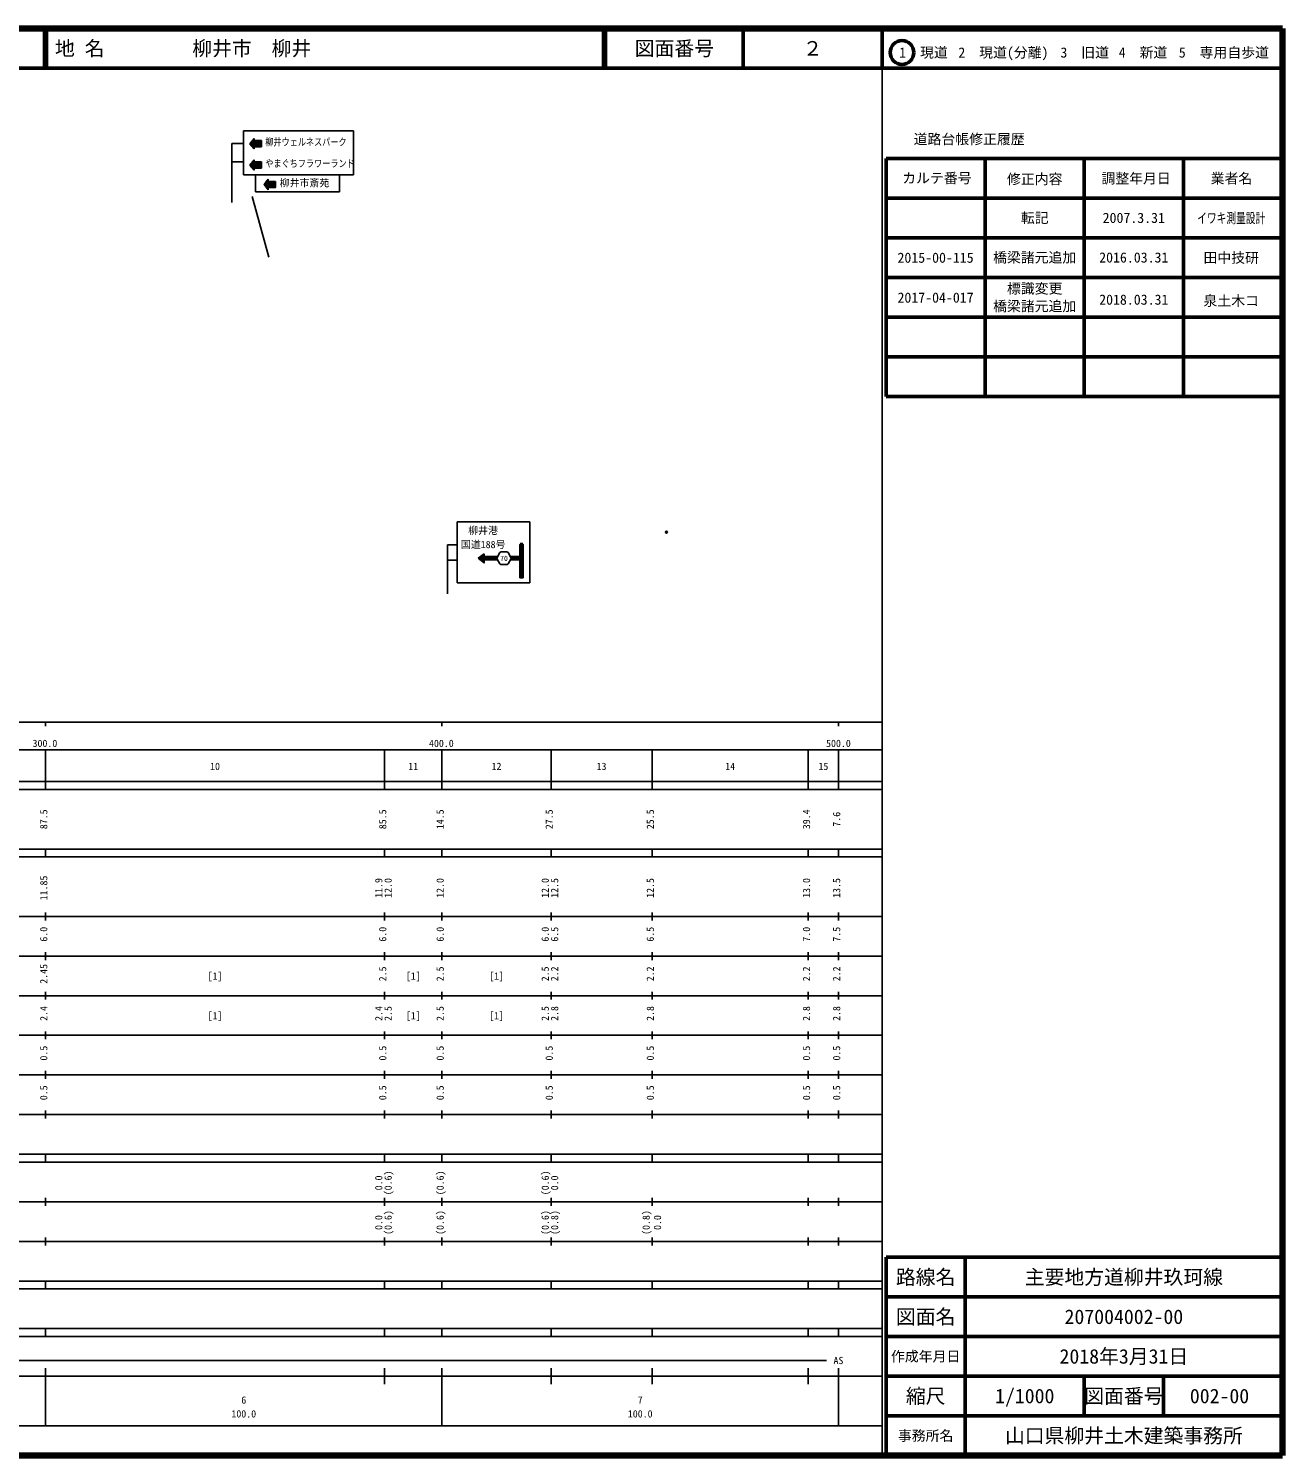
# Model space of a CAD drawing. Units: millimetres on the paper, with parts at other scales. Extents: x 40 to 680, y 20 to 380.
# Drawn here: x 363.7 to 680, y 20 to 380 of the extents above; entities that cross this region are included whole.
import ezdxf
from ezdxf.enums import TextEntityAlignment as Align

# ---------------------------------------------------------------- set-up
doc = ezdxf.new("R2010")
doc.units = ezdxf.units.MM
doc.header["$PDMODE"] = 32
doc.header["$PDSIZE"] = 0.5
doc.layers.add('M-OTRS', color=6, linetype='Continuous')
doc.layers.add('M-TTL-TXT', color=7, linetype='Continuous')
for name, color, linetype, lineweight in [('M-STR-STRC', 7, 'Continuous', 25), ('M-TTL', 2, 'Continuous', 140), ('M-TTL-BAND', 7, 'Continuous', 25), ('M-TTL-FRAM', 2, 'Continuous', 50), ('M-TTL-LINE', 7, 'Continuous', 50)]:
    doc.layers.add(name, color=color, linetype=linetype, lineweight=lineweight)
doc.styles.add('ＭＳ ゴシック', font='')
doc.styles.get('ＭＳ ゴシック').set_extended_font_data('MS Gothic')

msp = doc.modelspace()

# ---------------------------------------------------------------- hatches: boundary and pattern name
at = {"layer": 'M-STR-STRC'}
h = msp.add_hatch(dxfattribs=at)
h.set_pattern_fill('USER', color=256, style=0, pattern_type=2)
h.set_pattern_definition([(45, (420.581, 350.167), (-0.07071, 0.07071), [])])
h.paths.add_polyline_path([(420.581, 350.167), (422.435, 350.167), (422.435, 351.717), (420.581, 351.717), (420.581, 352.264), (419.518, 350.942), (420.581, 349.62)])
h = msp.add_hatch(dxfattribs=at)
h.set_pattern_fill('USER', color=256, style=0, pattern_type=2)
h.set_pattern_definition([(45, (420.612, 346.338), (-0.07071, 0.07071), [])])
h.paths.add_polyline_path([(420.612, 346.338), (422.466, 346.338), (422.466, 344.788), (420.612, 344.788), (420.612, 344.241), (419.548, 345.563), (420.612, 346.885)])
h = msp.add_hatch(dxfattribs=at)
h.set_pattern_fill('USER', color=256, style=0, pattern_type=2)
h.set_pattern_definition([(225, (426.021, 341.445), (0.07071, -0.07071), [])])
h.paths.add_polyline_path([(424.168, 341.992), (423.104, 340.67), (424.168, 339.348), (424.168, 339.895), (426.021, 339.895), (426.021, 341.445), (424.168, 341.445)])
h = msp.add_hatch(dxfattribs=at)
h.set_pattern_fill('USER', color=256, style=0, pattern_type=2)
h.set_pattern_definition([(45, (485.296, 245.992), (-0.07071, 0.07071), [])])
h.paths.add_polyline_path([(487.654, 241.444), (488.454, 241.444), (488.454, 249.767), (488.054, 250.247), (487.654, 249.767), (487.654, 246.792), (485.265, 246.792), (485.387, 246.581), (485.387, 246.149), (485.296, 245.992), (487.654, 245.992)])
h = msp.add_hatch(dxfattribs=at)
h.set_pattern_fill('USER', color=256, style=0, pattern_type=2)
h.set_pattern_definition([(335.261, (481.838, 246.392), (0.04185, 0.09082), [])])
h.paths.add_polyline_path([(481.986, 245.992), (478.673, 245.992), (478.673, 245.161), (477.123, 246.392), (478.673, 247.441), (478.673, 246.792), (482.017, 246.792), (481.895, 246.581), (481.838, 246.392)])

# ---------------------------------------------------------------- linework, layer by layer
at = {"layer": 'M-OTRS'}
msp.add_point((524.618, 252.945), dxfattribs=at)
at = {"layer": 'M-STR-STRC'}
for p, q in [((417.905, 354.215), (445.704, 354.215)), ((417.905, 343.095), (417.905, 354.215)), ((445.704, 354.215), (445.704, 343.095)), ((417.905, 350.971), (414.989, 350.971)), ((414.989, 350.971), (414.989, 336.117)), ((419.518, 350.942), (420.581, 352.264)), ((419.518, 350.942), (420.581, 349.62)), ((420.581, 352.264), (420.581, 351.717)), ((422.435, 351.717), (420.581, 351.717)), ((420.581, 350.167), (420.581, 349.62)), ((420.581, 350.167), (422.435, 350.167)), ((422.435, 350.167), (422.435, 351.717)), ((417.905, 346.338), (414.989, 346.338)), ((419.548, 345.563), (420.612, 346.885)), ((420.612, 346.885), (420.612, 346.338)), ((422.466, 346.338), (420.612, 346.338)), ((422.466, 344.788), (422.466, 346.338)), ((445.704, 343.095), (417.905, 343.095)), ((419.548, 345.563), (420.612, 344.241)), ((420.612, 344.788), (420.612, 344.241)), ((420.612, 344.788), (422.466, 344.788)), ((420.925, 343.095), (420.925, 338.77)), ((442.138, 343.095), (442.138, 338.77)), ((442.138, 338.77), (420.925, 338.77)), ((423.104, 340.67), (424.168, 341.992)), ((423.104, 340.67), (424.168, 339.348)), ((424.168, 341.992), (424.168, 341.445)), ((426.021, 341.445), (424.168, 341.445)), ((424.168, 339.895), (424.168, 339.348)), ((424.168, 339.895), (426.021, 339.895)), ((426.021, 339.895), (426.021, 341.445)), ((424.314, 322.357), (420.109, 337.627)), ((471.859, 255.561), (490.198, 255.561)), ((471.859, 240.117), (471.859, 255.561)), ((490.198, 255.561), (490.198, 240.117)), ((471.859, 249.769), (469.43, 249.769)), ((469.43, 249.769), (469.43, 237.391)), ((487.654, 249.766), (488.054, 250.247)), ((487.654, 246.792), (487.654, 249.766)), ((488.454, 249.766), (488.054, 250.247)), ((488.454, 241.444), (488.454, 249.766)), ((471.859, 245.908), (469.43, 245.908)), ((477.123, 246.392), (478.673, 247.441)), ((477.123, 246.392), (478.673, 245.161)), ((478.673, 247.441), (478.673, 246.792)), ((482.017, 246.792), (478.673, 246.792)), ((481.986, 245.992), (478.673, 245.992)), ((478.673, 245.992), (478.673, 245.15)), ((482.581, 247.769), (481.895, 246.581)), ((481.895, 246.149), (482.581, 244.961)), ((484.327, 247.985), (482.955, 247.985)), ((485.387, 246.581), (484.701, 247.769)), ((484.701, 244.961), (485.387, 246.149)), ((487.654, 246.792), (485.265, 246.792)), ((487.654, 245.992), (485.296, 245.992)), ((487.654, 241.444), (487.654, 245.992)), ((484.327, 244.745), (482.955, 244.745)), ((487.654, 241.444), (488.454, 241.444)), ((490.198, 240.117), (471.859, 240.117))]:
    msp.add_line(p, q, dxfattribs=at)
for centre, start, end in [((482.269, 246.365), 150, 210), ((482.955, 247.553), 90, 150), ((482.955, 245.177), 210, 270), ((484.327, 247.553), 30, 90), ((484.327, 245.177), 270, 330), ((485.013, 246.365), 330, 30)]:
    msp.add_arc(centre, 0.432, start, end, dxfattribs=at)
at = {"layer": 'M-TTL'}
for p, q in [((680, 380), (40, 380)), ((680, 20), (680, 380)), ((40, 20), (680, 20))]:
    msp.add_line(p, q, dxfattribs=at)
at = {"layer": 'M-TTL-BAND'}
for p, q in [((579, 20), (579, 370)), ((40, 205), (579, 205)), ((368, 205), (368, 204)), ((468, 205), (468, 204)), ((568, 205), (568, 204)), ((68, 198), (579, 198)), ((368, 188), (368, 198)), ((453.5, 188), (453.5, 198)), ((468, 188), (468, 198)), ((495.5, 188), (495.5, 198)), ((521, 188), (521, 198)), ((560.4, 188), (560.4, 198)), ((568, 188), (568, 198)), ((40, 190), (579, 190)), ((40, 188), (579, 188)), ((40, 173), (579, 173)), ((368, 171), (368, 173)), ((453.5, 171), (453.5, 173)), ((468, 171), (468, 173)), ((495.5, 171), (495.5, 173)), ((521, 171), (521, 173)), ((560.4, 171), (560.4, 173)), ((568, 171), (568, 173)), ((40, 171), (579, 171)), ((40, 156), (579, 156)), ((368, 155), (368, 157)), ((453.5, 155), (453.5, 157)), ((468, 155), (468, 157)), ((495.5, 155), (495.5, 157)), ((521, 155), (521, 157)), ((560.4, 155), (560.4, 157)), ((568, 155), (568, 157)), ((46, 146), (579, 146)), ((368, 145), (368, 147)), ((453.5, 145), (453.5, 147)), ((468, 145), (468, 147)), ((495.5, 145), (495.5, 147)), ((521, 145), (521, 147)), ((560.4, 145), (560.4, 147)), ((568, 145), (568, 147)), ((368, 135), (368, 137)), ((453.5, 135), (453.5, 137)), ((468, 135), (468, 137)), ((495.5, 135), (495.5, 137)), ((521, 135), (521, 137)), ((560.4, 135), (560.4, 137)), ((568, 135), (568, 137)), ((52, 136), (579, 136)), ((46, 126), (579, 126)), ((368, 125), (368, 127)), ((453.5, 125), (453.5, 127)), ((468, 125), (468, 127)), ((495.5, 125), (495.5, 127)), ((521, 125), (521, 127)), ((560.4, 125), (560.4, 127)), ((568, 125), (568, 127)), ((52, 116), (579, 116)), ((368, 115), (368, 117)), ((453.5, 115), (453.5, 117)), ((468, 115), (468, 117)), ((495.5, 115), (495.5, 117)), ((521, 115), (521, 117)), ((560.4, 115), (560.4, 117)), ((568, 115), (568, 117)), ((46, 106), (579, 106)), ((368, 105), (368, 107)), ((453.5, 105), (453.5, 107)), ((468, 105), (468, 107)), ((495.5, 105), (495.5, 107)), ((521, 105), (521, 107)), ((560.4, 105), (560.4, 107)), ((568, 105), (568, 107)), ((40, 96), (579, 96)), ((40, 94), (579, 94)), ((368, 94), (368, 96)), ((453.5, 94), (453.5, 96)), ((468, 94), (468, 96)), ((495.5, 94), (495.5, 96)), ((521, 94), (521, 96)), ((560.4, 94), (560.4, 96)), ((568, 94), (568, 96)), ((49, 84), (579, 84)), ((368, 83), (368, 85)), ((453.5, 83), (453.5, 85)), ((468, 83), (468, 85)), ((495.5, 83), (495.5, 85)), ((521, 83), (521, 85)), ((560.4, 83), (560.4, 85)), ((568, 83), (568, 85)), ((40, 74), (579, 74)), ((368, 73), (368, 75)), ((453.5, 73), (453.5, 75)), ((468, 73), (468, 75)), ((495.5, 73), (495.5, 75)), ((521, 73), (521, 75)), ((560.4, 73), (560.4, 75)), ((568, 73), (568, 75)), ((40, 64), (579, 64)), ((40, 62), (579, 62)), ((368, 62), (368, 64)), ((453.5, 62), (453.5, 64)), ((468, 62), (468, 64)), ((495.5, 62), (495.5, 64)), ((521, 62), (521, 64)), ((560.4, 62), (560.4, 64)), ((568, 62), (568, 64)), ((40, 52), (579, 52)), ((368, 50), (368, 52)), ((453.5, 50), (453.5, 52)), ((468, 50), (468, 52)), ((495.5, 50), (495.5, 52)), ((521, 50), (521, 52)), ((560.4, 50), (560.4, 52)), ((568, 50), (568, 52)), ((40, 50), (579, 50)), ((71, 44), (565, 44)), ((40, 40), (579, 40)), ((368, 27.5), (368, 42)), ((453.5, 38), (453.5, 42)), ((468, 27.5), (468, 42)), ((495.5, 38), (495.5, 42)), ((521, 38), (521, 42)), ((560.4, 38), (560.4, 42)), ((568, 27.5), (568, 42)), ((68, 27.5), (579, 27.5))]:
    msp.add_line(p, q, dxfattribs=at)
at = {"layer": 'M-TTL-FRAM'}
for p, q in [((580, 347.197), (580, 287.197)), ((580, 347.197), (680, 347.197)), ((580, 287.197), (680, 287.197)), ((680, 70), (580, 70)), ((580, 70), (580, 20))]:
    msp.add_line(p, q, dxfattribs=at)
at = {"layer": 'M-TTL-LINE'}
for p, q in [((367.75, 380), (367.75, 370)), ((368.25, 380), (368.25, 370)), ((508.747, 380), (508.747, 370)), ((509.247, 380), (509.247, 370)), ((543.997, 380), (543.997, 370)), ((579, 380), (579, 370)), ((40, 370), (680, 370)), ((605, 347.197), (605, 287.197)), ((630, 347.197), (630, 287.197)), ((655, 347.197), (655, 287.197)), ((580, 337.197), (680, 337.197)), ((580, 327.197), (680, 327.197)), ((580, 317.197), (680, 317.197)), ((580, 307.197), (680, 307.197)), ((580, 297.197), (680, 297.197)), ((600, 70), (600, 20)), ((680, 60), (580, 60)), ((680, 50), (580, 50)), ((680, 40), (580, 40)), ((630, 40), (630, 30)), ((650, 40), (650, 30)), ((680, 30), (580, 30))]:
    msp.add_line(p, q, dxfattribs=at)
msp.add_circle((584.031, 373.958), 3, dxfattribs=at)

# ---------------------------------------------------------------- texts
at = {"layer": 'M-STR-STRC', "style": 'ＭＳ ゴシック'}
for s, height, width, p in [('\u3000柳井ウェルネスパーク', 1.833, 0.8, (421.365, 349.907)), ('\u3000やまぐちフラワーランド', 1.833, 0.8, (421.365, 344.496)), ('70', 1.32, 0.9, (482.675, 245.281))]:
    msp.add_text(s, height=height, dxfattribs=dict(at, width=width)).set_placement(p, align=Align.BOTTOM_LEFT)
for s, p in [('\u3000柳井市斎苑', (424.57, 339.587)), ('柳井港', (474.602, 251.914)), ('国道188号', (472.767, 248.359))]:
    msp.add_text(s, height=1.833, dxfattribs=at).set_placement(p, align=Align.BOTTOM_LEFT)
at = {"layer": 'M-TTL-BAND', "style": 'ＭＳ ゴシック'}
for s, p in [('300.0', (367.844, 198.195)), ('400.0', (467.844, 198.195)), ('500.0', (568, 198.195)), ('500.0', (568, 198.195)), ('10', (410.75, 192.405)), ('11', (460.75, 192.405)), ('12', (481.75, 192.405)), ('13', (508.25, 192.405)), ('14', (540.7, 192.405)), ('15', (564.2, 192.405)), ('[1]', (410.75, 139.5)), ('[1]', (460.75, 139.5)), ('[1]', (481.75, 139.5)), ('[1]', (410.75, 129.5)), ('[1]', (460.75, 129.5)), ('[1]', (481.75, 129.5)), ('AS', (568, 42.5)), ('6', (418, 32.523)), ('7', (518, 32.523)), ('100.0', (418, 29.033)), ('100.0', (518, 29.033))]:
    msp.add_text(s, height=1.833, dxfattribs=at).set_placement(p, align=Align.BOTTOM_CENTER)
for s, p in [('87.5', (369, 180.5)), ('85.5', (454.5, 180.5)), ('14.5', (469, 180.5)), ('27.5', (496.5, 180.5)), ('25.5', (522, 180.5)), ('39.4', (561.4, 180.5)), ('7.6', (569, 180.5)), ('11.85', (369, 163.174)), ('11.9', (453.5, 163.174)), ('12.0', (455.87, 163.174)), ('12.0', (469, 163.174)), ('12.0', (495.5, 163.174)), ('12.5', (497.87, 163.174)), ('12.5', (522, 163.174)), ('13.0', (561.4, 163.174)), ('13.5', (569, 163.174)), ('6.0', (369, 151.5)), ('6.0', (454.5, 151.5)), ('6.0', (469, 151.5)), ('6.0', (495.5, 151.5)), ('6.5', (497.87, 151.5)), ('6.5', (522, 151.5)), ('7.0', (561.4, 151.5)), ('7.5', (569, 151.5)), ('2.45', (369, 141.5)), ('2.5', (454.5, 141.5)), ('2.5', (469, 141.5)), ('2.5', (495.5, 141.5)), ('2.2', (497.87, 141.5)), ('2.2', (522, 141.5)), ('2.2', (561.4, 141.5)), ('2.2', (569, 141.5)), ('2.4', (369, 131.5)), ('2.4', (453.5, 131.5)), ('2.5', (455.87, 131.5)), ('2.5', (469, 131.5)), ('2.5', (495.5, 131.5)), ('2.8', (497.87, 131.5)), ('2.8', (522, 131.5)), ('2.8', (561.4, 131.5)), ('2.8', (569, 131.5)), ('0.5', (369, 121.5)), ('0.5', (454.5, 121.5)), ('0.5', (469, 121.5)), ('0.5', (496.5, 121.5)), ('0.5', (522, 121.5)), ('0.5', (561.4, 121.5)), ('0.5', (569, 121.5)), ('0.5', (369, 111.5)), ('0.5', (454.5, 111.5)), ('0.5', (469, 111.5)), ('0.5', (496.5, 111.5)), ('0.5', (522, 111.5)), ('0.5', (561.4, 111.5)), ('0.5', (569, 111.5)), ('0.0', (453.5, 88.764)), ('(0.6)', (455.87, 88.764)), ('(0.6)', (469, 88.764)), ('(0.6)', (495.5, 88.764)), ('0.0', (497.87, 88.764)), ('0.0', (453.5, 78.764)), ('(0.6)', (455.87, 78.764)), ('(0.6)', (469, 78.764)), ('(0.6)', (495.5, 78.764)), ('(0.8)', (497.87, 78.764)), ('(0.8)', (520.956, 78.764)), ('0.0', (523.821, 78.764))]:
    msp.add_text(s, height=1.833, rotation=90, dxfattribs=at).set_placement(p, align=Align.BOTTOM_CENTER)
at = {"layer": 'M-TTL-TXT', "style": 'ＭＳ ゴシック'}
for s, p in [('地 名', (370.38, 375)), ('柳井市\u3000柳井', (405.024, 375))]:
    msp.add_text(s, height=3.666, dxfattribs=at).set_placement(p, align=Align.MIDDLE_LEFT)
for s, height, p in [('図面番号', 3.666, (526.622, 375)), ('２', 3.666, (561.497, 375)), ('1\u3000現道', 2.566, (589.448, 373.958)), ('2\u3000現道(分離)', 2.566, (609.619, 373.958)), ('3\u3000旧道', 2.566, (630.121, 373.958)), ('4\u3000新道', 2.566, (644.824, 373.958)), ('5\u3000専用自歩道', 2.566, (665.228, 373.958)), ('道路台帳修正履歴', 2.566, (600.968, 352.113)), ('カルテ番号', 2.566, (592.839, 342.277)), ('修正内容', 2.566, (617.509, 342.023)), ('調整年月日', 2.566, (643.089, 342.197)), ('業者名', 2.566, (667.134, 342.197)), ('転記', 2.566, (617.5, 332.245)), ('2007.3.31', 2.566, (642.5, 332.245)), ('2015-00-115', 2.566, (592.5, 322.189)), ('橋梁諸元追加', 2.566, (617.5, 322.245)), ('2016.03.31', 2.566, (642.5, 322.245)), ('田中技研', 2.566, (667.077, 322.189)), ('2017-04-017', 2.566, (592.5, 312.123)), ('標識変更', 2.566, (617.5, 314.418)), ('橋梁諸元追加', 2.566, (617.5, 309.963)), ('2018.03.31', 2.566, (642.5, 311.606)), ('泉土木コ', 2.566, (667.077, 311.336)), ('路線名', 3.666, (590, 65)), ('路線名', 3.666, (590, 65)), ('主要地方道柳井玖珂線', 3.666, (640, 65)), ('図面名', 3.666, (590, 55)), ('図面名', 3.666, (590, 55)), ('207004002-00', 3.666, (640, 55)), ('2018年3月31日', 3.666, (640, 45)), ('作成年月日', 2.566, (590, 45)), ('作成年月日', 2.566, (590, 45)), ('縮尺', 3.666, (590, 35)), ('縮尺', 3.666, (590, 35)), ('1/1000', 3.666, (615, 35)), ('図面番号', 3.666, (640, 35)), ('図面番号', 3.666, (640, 35)), ('002-00', 3.666, (664.125, 35)), ('事務所名', 2.566, (590, 25)), ('事務所名', 2.566, (590, 25)), ('山口県柳井土木建築事務所', 3.666, (640, 25))]:
    msp.add_text(s, height=height, dxfattribs=at).set_placement(p, align=Align.MIDDLE_CENTER)
at = {"layer": 'M-TTL-TXT', "style": 'ＭＳ ゴシック', "width": 0.7}
msp.add_text('イワキ測量設計', height=2.566, dxfattribs=at).set_placement((667.077, 332.189), align=Align.MIDDLE_CENTER)

doc.saveas('drawing.dxf')
